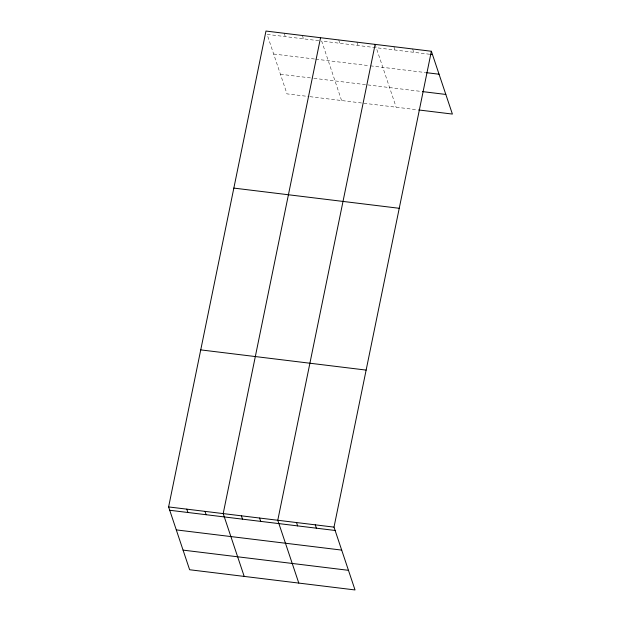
<?xml version="1.0" encoding="UTF-8"?>
<svg xmlns="http://www.w3.org/2000/svg" width="621" height="621" viewBox="0 0 621 621"><rect width="100%" height="100%" fill="white"/><g stroke="black" fill="none" stroke-linecap="round" stroke-linejoin="round"><path stroke-width="0.47" stroke-dasharray="3.1 2.33" d="M318.798 40.707L267.092 34.388L286.995 93.872L309.017 96.558M429.678 54.252L321.67 41.056L341.573 100.532M273.659 54.019L314.831 59.049M315.794 59.166L369.417 65.717M370.372 65.834L424.997 72.502M280.42 74.241L312.984 78.215M313.939 78.331L421.457 91.466M309.972 96.674L417.708 109.839M412.623 48.966L413.741 52.304M393.885 46.676L394.995 50.014M375.138 44.386L396.151 107.2M356.943 42.158L358.061 45.504M338.748 39.938L339.866 43.276M302.357 35.498L303.475 38.836M284.17 33.27L285.287 36.608"/><path stroke-width="0.93" d="M431.37 51.256L334.005 527.128L355.026 589.95L189.63 569.744L168.609 506.93L265.974 31.05L431.37 51.256L452.391 114.07L418.647 109.948M320.552 37.718L223.195 513.598L244.208 576.412M375.138 44.386L277.773 520.266L298.794 583.08M430.617 54.361L432.488 54.594M425.936 72.618L439.055 74.217M422.389 91.582L445.824 94.446M233.845 188.093L399.241 208.291M200.738 349.887L366.142 370.093M168.609 506.93L334.005 527.128M169.727 510.268L335.123 530.474M176.294 529.899L341.69 550.097M183.063 550.121L348.459 570.319M315.266 524.846L316.384 528.184M296.52 522.556L297.638 525.894M259.578 518.038L260.696 521.376M241.383 515.818L242.5 519.156M205 511.37L206.118 514.716M186.805 509.15L187.922 512.488"/></g></svg>
